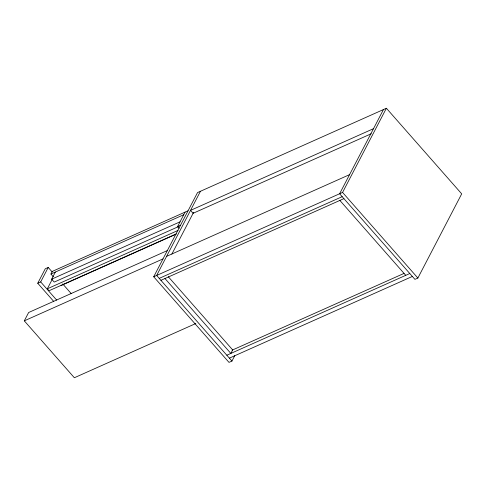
<?xml version="1.0" encoding="UTF-8"?>
<svg xmlns="http://www.w3.org/2000/svg" width="486" height="486" viewBox="0 0 486 486"><rect width="100%" height="100%" fill="white"/><g stroke="black" fill="none" stroke-linecap="round" stroke-linejoin="round"><path stroke-width="0.73" d="M53.733 301.429L37.744 283.247L45.271 268.776L48.223 267.458L52.221 272.002M37.744 283.247L40.69 281.929L48.223 267.458M195.809 323.518L74.358 377.75L24.3 320.845L28.638 312.51L167.336 250.576M53.345 276.771L50.933 274.031L52.306 271.401L188.052 210.784M178.459 226.61L54.225 282.08L51.662 279.158L55.361 272.051M176.315 233.906L49.05 290.731L47.336 288.787L52.13 279.578M179.073 228.28L177.572 226.567L185.105 212.103M234.762 355.673L231.956 361.062L229.003 362.38L153.704 276.771L197.529 192.584L386.394 108.25L461.7 193.853L417.875 278.047L414.923 279.359L339.617 193.756L383.448 109.569M200.475 191.265L156.65 275.459L231.956 361.062M171.844 254.129L193.58 212.37M153.704 276.771L342.569 192.438L386.394 108.25M373.497 128.681L190.53 210.377L193.094 213.299L371.213 133.765M50.933 274.031L183.732 214.733M51.662 279.158L180.033 221.841M177.572 226.567L180.519 225.255M47.336 288.787L178.064 230.413M61.06 285.543L175.877 234.276M166.601 256.347L349.568 174.644M24.3 320.845L162.998 258.91M159.22 278.375L342.187 196.672M160.933 280.319L343.9 198.622M232.114 350.169L403.994 273.424M226.822 355.223L409.789 273.527M229.386 358.146L412.359 276.443M342.569 192.438L417.875 278.047M339.866 200.42L405.755 275.325M168.29 276.716L232.679 349.914L230.856 353.425L164.961 278.521M62.718 283.939L71.217 293.599M40.69 281.929L56.686 300.111"/></g></svg>
